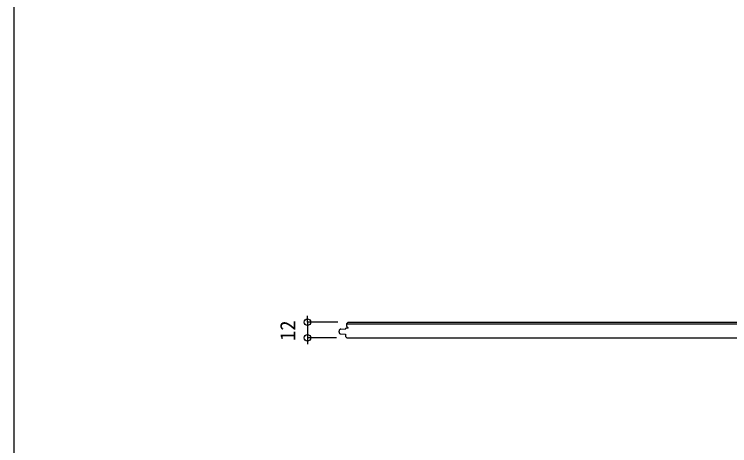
# Model space of a CAD drawing. Units: millimetres, scale not verified. Extents: x -1051 to 1051, y -744 to 744.
# Drawn here: x -988 to -437, y -412 to -80 of the extents above; entities that cross this region are included whole.
import ezdxf
from ezdxf.enums import TextEntityAlignment as Align

# ---------------------------------------------------------------- set-up
doc = ezdxf.new("R2010")
doc.units = ezdxf.units.MM
doc.header["$LTSCALE"] = 5
for name, color, linetype in [('0-0', 7, 'Continuous'), ('1-0', 7, 'Continuous'), ('1-1', 4, 'Continuous')]:
    doc.layers.add(name, color=color, linetype=linetype)
doc.styles.add('ＭＳ ゴシック', font='')
doc.styles.get('ＭＳ ゴシック').set_extended_font_data('MS Gothic')

msp = doc.modelspace()

# ---------------------------------------------------------------- linework, layer by layer
at = {"layer": '0-0', "color": 2}
msp.add_line((-987.5, -687.5), (-987.5, 687.5), dxfattribs=at)
at = {"layer": '1-0'}
for p, q in [((-731.586, -317.862), (160.394, -317.862)), ((-730.586, -316.662), (164.575, -316.662)), ((-737.586, -324.214), (-737.586, -323.417)), ((-736.217, -321.923), (-732.486, -321.662)), ((-732.486, -321.662), (-732.486, -321.162)), ((-730.686, -321.162), (-732.486, -321.162)), ((-730.686, -320.962), (-731.586, -320.062)), ((-730.686, -321.162), (-730.686, -320.962)), ((-736.217, -325.708), (-732.586, -325.962)), ((-731.586, -328.662), (126.104, -328.662))]:
    msp.add_line(p, q, dxfattribs=at)
for points in [[(-731.586, -320.062), (-731.586, -317.662), (-730.586, -316.662)], [(-732.586, -325.962), (-732.586, -327.662), (-731.586, -328.662)]]:
    msp.add_lwpolyline(points, dxfattribs=at)
for centre, start, end in [((-736.086, -323.417), 95, 180), ((-736.086, -324.214), 180, 265)]:
    msp.add_arc(centre, 1.5, start, end, dxfattribs=at)
at = {"layer": '1-1'}
for p, q in [((-762, -316.662), (-762, -311.662)), ((-739.523, -328.662), (-762, -328.662))]:
    msp.add_line(p, q, dxfattribs=at)
msp.add_lwpolyline([(-738.523, -316.662), (-762, -316.662), (-762, -328.662), (-762, -333.662)], dxfattribs=at)
for centre in [(-762, -316.662), (-762, -328.662)]:
    msp.add_circle(centre, 2.5, dxfattribs=at)

# ---------------------------------------------------------------- wipeouts: each hides what was drawn before it
at = {"color": 7}
msp.add_wipeout([(-767.875, -331.096), (-783.75, -331.096), (-783.75, -314.904), (-767.875, -314.904)], dxfattribs=at)

# ---------------------------------------------------------------- next in the draw order: texts
at = {"layer": '1-1', "style": 'ＭＳ ゴシック'}
msp.add_text('12', height=11.64, rotation=90, dxfattribs=at).set_placement((-767.875, -331.096), align=Align.BOTTOM_LEFT)

doc.saveas('drawing.dxf')
